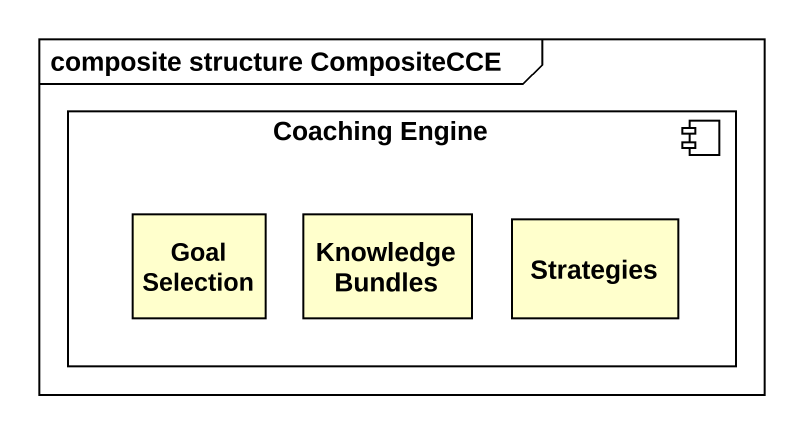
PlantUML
@startuml
mainframe composite structure CompositeCCE
component "Coaching Engine" as Coaching_Engine {
  rectangle "Goal Selection" as Goal_Selection
  rectangle "Knowledge Bundles" as Knowledge_Bundles
  rectangle Strategies
}
@enduml
